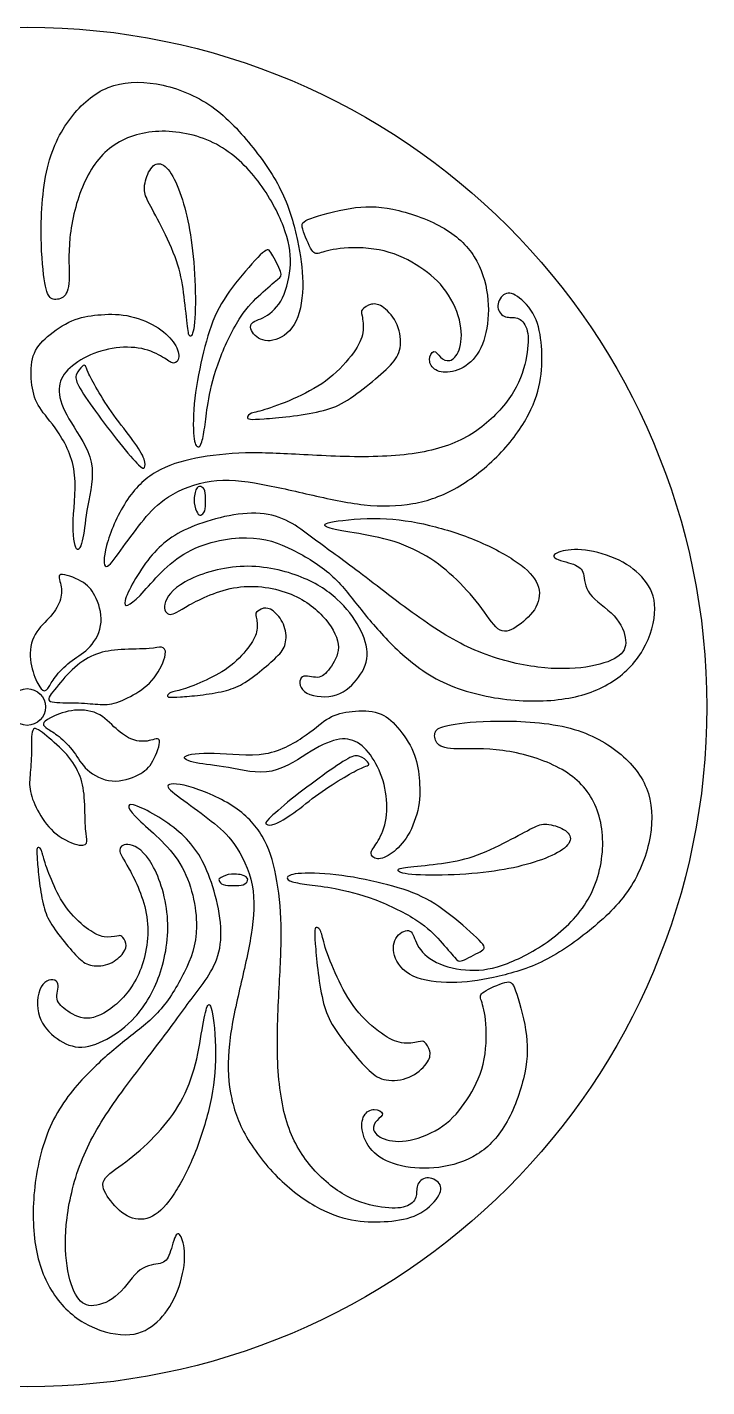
# Model space of a CAD drawing. Header units: millimetres. Extents: x -200 to 199, y -205 to 195.
# Drawn here: x -0.5 to 199.4, y -204.7 to 195.1 of the extents above; entities that cross this region are included whole.
import ezdxf

# ---------------------------------------------------------------- set-up
doc = ezdxf.new("R2010")
doc.units = ezdxf.units.MM

msp = doc.modelspace()

# ---------------------------------------------------------------- linework, layer by layer
at = {"color": 1, "linetype": 'Continuous'}
msp.add_circle((-0.48, -4.84), 199.9, dxfattribs=at)
at = {"color": 7, "linetype": 'Continuous'}
msp.add_circle((-0.48, -4.84), 5.4, dxfattribs=at)
for points, knots in [([(6.84, 115.22), (7.74, 114.84), (9.08, 114.96), (10.07, 115.7), (11.06, 116.44), (11.7, 117.79), (11.83, 120.68), (11.96, 123.57), (11.58, 127.98), (12.09, 133.12), (12.61, 138.25), (14.02, 144.11), (16.18, 148.99), (18.34, 153.88), (21.23, 157.78), (25.13, 160.41), (29.02, 163.04), (33.92, 164.4), (44.54, 164.49), (50.27, 163.21), (55.17, 160.62), (60.06, 158.04), (64.12, 154.13), (67.43, 149.76), (70.75, 145.39), (73.32, 140.55), (74.9, 136.43), (76.48, 132.31), (77.06, 128.92), (76.93, 125.39), (76.8, 121.87), (75.96, 118.22), (74.61, 115.5), (73.26, 112.79), (71.39, 111), (69.56, 109.98), (67.72, 108.97), (65.92, 108.71), (65.4, 107.73), (64.89, 106.76), (65.66, 105.06), (67.04, 104), (68.43, 102.94), (70.43, 102.51), (74.8, 103.87), (77.19, 105.65), (80.08, 111.68), (80.6, 115.93), (80.57, 120), (80.53, 124.08), (79.95, 127.98), (79.02, 132.35), (78.09, 136.73), (76.8, 141.57), (74.51, 146.36), (72.23, 151.16), (68.94, 155.91), (65.31, 160.41), (61.67, 164.91), (57.68, 169.16), (52.94, 172.3), (48.21, 175.44), (42.74, 177.48), (37.59, 178.37), (32.44, 179.26), (27.61, 179), (23.36, 177.31), (19.11, 175.61), (15.44, 172.47), (12.32, 168.35), (9.19, 164.23), (6.62, 159.14), (5.2, 152.47), (3.78, 145.81), (3.53, 137.58), (3.69, 131.46), (3.85, 125.35), (4.43, 121.36), (4.95, 118.92), (5.47, 116.49), (5.94, 115.61), (6.84, 115.22)], [0, 0, 0, 0, 0.034483, 0.034483, 0.034483, 0.068966, 0.068966, 0.068966, 0.103448, 0.103448, 0.103448, 0.137931, 0.137931, 0.137931, 0.172414, 0.172414, 0.172414, 0.206897, 0.206897, 0.241379, 0.241379, 0.241379, 0.275862, 0.275862, 0.275862, 0.310345, 0.310345, 0.310345, 0.344828, 0.344828, 0.344828, 0.37931, 0.37931, 0.37931, 0.413793, 0.413793, 0.413793, 0.448276, 0.448276, 0.448276, 0.482759, 0.482759, 0.482759, 0.517241, 0.517241, 0.551724, 0.551724, 0.586207, 0.586207, 0.586207, 0.62069, 0.62069, 0.62069, 0.655172, 0.655172, 0.655172, 0.689655, 0.689655, 0.689655, 0.724138, 0.724138, 0.724138, 0.758621, 0.758621, 0.758621, 0.793103, 0.793103, 0.793103, 0.827586, 0.827586, 0.827586, 0.862069, 0.862069, 0.862069, 0.896552, 0.896552, 0.896552, 0.931034, 0.931034, 0.931034, 1, 1, 1, 1]), ([(47.36, 104.24), (47.73, 103.99), (48.31, 104.66), (48.65, 107.24), (48.98, 109.82), (49.08, 114.31), (48.92, 118.95), (48.76, 123.59), (48.34, 128.39), (47.76, 132.48), (47.18, 136.58), (46.44, 139.97), (45.53, 143.1), (44.61, 146.22), (43.52, 149.08), (42.34, 151.17), (41.17, 153.26), (39.91, 154.6), (38.72, 154.87), (37.53, 155.14), (36.41, 154.35), (35.55, 152.96), (34.7, 151.56), (34.12, 149.56), (33.9, 146.53), (34.25, 145.5), (35.14, 143.74), (36.02, 141.98), (37.44, 139.49), (40.59, 133.3), (42.33, 129.6), (43.45, 126.32), (44.58, 123.05), (45.09, 120.19), (45.53, 117.01), (45.96, 113.82), (46.31, 110.3), (46.57, 107.97), (46.83, 105.63), (46.99, 104.48), (47.36, 104.24)], [0, 0, 0, 0, 0.066667, 0.066667, 0.066667, 0.133333, 0.133333, 0.133333, 0.2, 0.2, 0.2, 0.266667, 0.266667, 0.266667, 0.333333, 0.333333, 0.333333, 0.4, 0.4, 0.4, 0.466667, 0.466667, 0.466667, 0.533333, 0.533333, 0.6, 0.6, 0.6, 0.666667, 0.666667, 0.733333, 0.733333, 0.733333, 0.8, 0.8, 0.8, 0.866667, 0.866667, 0.866667, 1, 1, 1, 1]), ([(80.57, 135.63), (81.05, 133.89), (82.34, 130.93), (83.24, 129.54), (84.14, 128.16), (84.65, 128.35), (85.97, 128.77), (87.29, 129.19), (89.42, 129.83), (92.74, 130.09), (96.05, 130.35), (105.07, 130.09), (115.5, 124.68), (120.65, 120.3), (122.71, 117.41), (124.77, 114.51), (126.31, 110.9), (126.92, 107.78), (127.54, 104.66), (127.21, 102.02), (126.54, 100.18), (125.86, 98.35), (124.83, 97.32), (123.83, 97.06), (122.84, 96.8), (121.87, 97.32), (121.1, 98.06), (120.33, 98.8), (119.75, 99.76), (119.13, 99.67), (118.52, 99.57), (117.88, 98.41), (117.88, 97.25), (117.88, 96.09), (118.52, 94.94), (119.71, 94.26), (120.9, 93.58), (122.64, 93.39), (124.64, 93.84), (126.63, 94.29), (128.89, 95.39), (130.66, 97.32), (132.43, 99.25), (133.72, 102.02), (134.46, 105.3), (135.2, 108.59), (135.39, 112.38), (134.89, 116.26), (134.39, 120.14), (133.2, 124.1), (131.04, 127.54), (128.87, 130.98), (125.73, 133.9), (121.44, 136.3), (117.14, 138.7), (111.68, 140.58), (107.09, 141.52), (102.49, 142.45), (98.76, 142.45), (94.51, 141.78), (90.26, 141.1), (85.49, 139.75), (82.95, 138.82), (80.41, 137.88), (80.08, 137.37), (80.57, 135.63)], [0, 0, 0, 0, 0.041667, 0.041667, 0.041667, 0.083333, 0.083333, 0.083333, 0.125, 0.125, 0.125, 0.166667, 0.208333, 0.25, 0.25, 0.25, 0.291667, 0.291667, 0.291667, 0.333333, 0.333333, 0.333333, 0.375, 0.375, 0.375, 0.416667, 0.416667, 0.416667, 0.458333, 0.458333, 0.458333, 0.5, 0.5, 0.5, 0.541667, 0.541667, 0.541667, 0.583333, 0.583333, 0.583333, 0.625, 0.625, 0.625, 0.666667, 0.666667, 0.666667, 0.708333, 0.708333, 0.708333, 0.75, 0.75, 0.75, 0.791667, 0.791667, 0.791667, 0.833333, 0.833333, 0.833333, 0.875, 0.875, 0.875, 0.916667, 0.916667, 0.916667, 1, 1, 1, 1]), ([(48.86, 85.98), (49.37, 90.48), (50.34, 95.27), (51.4, 99.6), (52.46, 103.93), (53.62, 107.79), (55.31, 111.26), (57, 114.74), (59.21, 117.82), (61.76, 120.96), (64.3, 124.1), (67.16, 127.28), (68.75, 128.7), (70.35, 130.11), (70.67, 129.76), (71.47, 128.36), (72.28, 126.96), (73.56, 124.52), (74.05, 123.21), (74.53, 121.91), (74.21, 121.75), (72.02, 119.95), (70.15, 118.31), (68.25, 116.59), (66.36, 114.86), (64.43, 113.06), (62.29, 109.8), (60.15, 106.53), (57.8, 101.8), (56.14, 97.41), (54.49, 93.02), (53.52, 88.97), (52.93, 85.78), (52.33, 82.6), (52.11, 80.28), (51.83, 78.21), (51.56, 76.13), (51.24, 74.3), (50.9, 73.16), (50.56, 72.01), (50.21, 71.56), (49.31, 71.76), (48.76, 72.4), (48.52, 74.83), (48.28, 77.26), (48.34, 81.47), (48.86, 85.98)], [0, 0, 0, 0, 0.058824, 0.058824, 0.058824, 0.117647, 0.117647, 0.117647, 0.176471, 0.176471, 0.176471, 0.235294, 0.235294, 0.235294, 0.294118, 0.294118, 0.294118, 0.352941, 0.352941, 0.352941, 0.411765, 0.411765, 0.470588, 0.470588, 0.470588, 0.529412, 0.529412, 0.529412, 0.588235, 0.588235, 0.588235, 0.647059, 0.647059, 0.647059, 0.705882, 0.705882, 0.705882, 0.764706, 0.764706, 0.764706, 0.823529, 0.823529, 0.882353, 0.882353, 0.882353, 1, 1, 1, 1]), ([(33.06, 49.29), (31.07, 46.75), (28.88, 43.82), (27.02, 41.25), (25.15, 38.67), (23.61, 36.45), (22.78, 36.52), (21.96, 36.58), (21.87, 38.93), (22.88, 42.66), (23.89, 46.39), (26.02, 51.51), (28.58, 55.48), (31.13, 59.46), (34.12, 62.29), (37.51, 64.28), (40.91, 66.28), (44.69, 67.44), (49.09, 68.3), (53.49, 69.16), (58.5, 69.71), (63.69, 69.85), (68.87, 69.98), (74.23, 69.69), (87.53, 69), (95.48, 68.59), (102.65, 68.82), (109.83, 69.04), (116.23, 69.89), (121.53, 71.53), (126.83, 73.18), (131.03, 75.61), (134.67, 78.7), (138.31, 81.79), (141.39, 85.54), (143.36, 89.2), (145.32, 92.87), (146.17, 96.46), (146.59, 99.42), (147, 102.37), (146.98, 104.69), (146.44, 106.37), (145.9, 108.06), (144.83, 109.11), (143.7, 109.48), (142.56, 109.86), (141.35, 109.56), (139.13, 110.3), (138.13, 111.35), (138, 112.68), (137.87, 114), (138.63, 115.59), (139.66, 116.35), (140.7, 117.1), (142.03, 117.01), (143.72, 115.89), (145.42, 114.76), (147.49, 112.6), (148.77, 110), (150.05, 107.4), (150.53, 104.37), (150.78, 101.3), (151.02, 98.24), (151.03, 95.15), (150.52, 91.84), (150, 88.53), (148.98, 85.01), (146.98, 81.18), (144.98, 77.36), (142.01, 73.22), (138.33, 69.43), (134.65, 65.63), (130.25, 62.17), (125.95, 59.7), (121.66, 57.24), (117.48, 55.77), (113, 54.98), (108.53, 54.19), (103.77, 54.08), (98.64, 54.63), (93.52, 55.18), (88.03, 56.38), (82.54, 57.64), (77.05, 58.9), (71.56, 60.21), (66.41, 61.04), (61.25, 61.87), (56.44, 62.22), (51.87, 61.32), (47.3, 60.42), (42.98, 58.28), (39.92, 56.13), (36.86, 53.99), (35.06, 51.83), (33.06, 49.29)], [0, 0, 0, 0, 0.030303, 0.030303, 0.030303, 0.060606, 0.060606, 0.060606, 0.090909, 0.090909, 0.090909, 0.121212, 0.121212, 0.121212, 0.151515, 0.151515, 0.151515, 0.181818, 0.181818, 0.181818, 0.212121, 0.212121, 0.212121, 0.242424, 0.242424, 0.272727, 0.272727, 0.272727, 0.30303, 0.30303, 0.30303, 0.333333, 0.333333, 0.333333, 0.363636, 0.363636, 0.363636, 0.393939, 0.393939, 0.393939, 0.424242, 0.424242, 0.424242, 0.454545, 0.454545, 0.454545, 0.484848, 0.484848, 0.515152, 0.515152, 0.515152, 0.545455, 0.545455, 0.545455, 0.575758, 0.575758, 0.575758, 0.606061, 0.606061, 0.606061, 0.636364, 0.636364, 0.636364, 0.666667, 0.666667, 0.666667, 0.69697, 0.69697, 0.69697, 0.727273, 0.727273, 0.727273, 0.757576, 0.757576, 0.757576, 0.787879, 0.787879, 0.787879, 0.818182, 0.818182, 0.818182, 0.848485, 0.848485, 0.848485, 0.878788, 0.878788, 0.878788, 0.909091, 0.909091, 0.909091, 0.939394, 0.939394, 0.939394, 1, 1, 1, 1]), ([(69.18, 79.91), (67.21, 79.77), (65.9, 79.69), (64.43, 79.85), (64.27, 80.08), (64.33, 80.42), (64.39, 80.76), (64.67, 81.2), (65.54, 81.54), (66.41, 81.87), (67.88, 82.11), (70.21, 82.85), (72.54, 83.58), (75.72, 84.81), (82.19, 87.8), (85.49, 89.54), (88.39, 91.85), (91.3, 94.16), (93.8, 97.02), (95.47, 99.34), (97.14, 101.67), (97.97, 103.46), (98.25, 105.3), (98.53, 107.15), (98.25, 109.06), (98.03, 110.15), (97.81, 111.25), (97.66, 111.52), (98.11, 112.04), (98.57, 112.56), (99.64, 113.31), (100.76, 113.57), (101.87, 113.83), (103.02, 113.59), (104.41, 112.56), (105.8, 111.52), (107.43, 109.7), (108.37, 107.51), (109.3, 105.32), (109.54, 102.78), (109.2, 100.79), (108.86, 98.81), (107.95, 97.37), (106.38, 95.71), (104.81, 94.04), (102.58, 92.13), (100.18, 90.18), (97.77, 88.23), (95.19, 86.25), (92.85, 84.87), (90.5, 83.5), (88.39, 82.75), (85.69, 82.11), (82.99, 81.48), (79.69, 80.96), (76.73, 80.6), (73.77, 80.24), (71.14, 80.04), (69.18, 79.91)], [0, 0, 0, 0, 0.047619, 0.047619, 0.095238, 0.095238, 0.095238, 0.142857, 0.142857, 0.142857, 0.190476, 0.190476, 0.190476, 0.238095, 0.238095, 0.285714, 0.285714, 0.285714, 0.333333, 0.333333, 0.333333, 0.380952, 0.380952, 0.380952, 0.428571, 0.428571, 0.428571, 0.47619, 0.47619, 0.47619, 0.52381, 0.52381, 0.52381, 0.571429, 0.571429, 0.571429, 0.619048, 0.619048, 0.619048, 0.666667, 0.666667, 0.666667, 0.714286, 0.714286, 0.714286, 0.761905, 0.761905, 0.761905, 0.809524, 0.809524, 0.809524, 0.857143, 0.857143, 0.857143, 0.904762, 0.904762, 0.904762, 1, 1, 1, 1]), ([(15.92, 44.86), (16.41, 47.28), (16.64, 50.48), (17.35, 54.38), (18.05, 58.27), (19.24, 62.85), (17.48, 71.39), (14.54, 75.36), (12.51, 78.69), (10.47, 82.02), (9.34, 84.72), (9.01, 87.02), (8.69, 89.32), (9.17, 91.22), (10.43, 92.99), (11.69, 94.76), (13.74, 96.4), (16.2, 97.73), (18.67, 99.07), (21.54, 100.1), (24.53, 100.6), (27.51, 101.1), (30.61, 101.06), (33.2, 100.53), (35.79, 100), (37.88, 98.97), (39.37, 98.06), (40.85, 97.14), (41.72, 96.33), (42.53, 96.3), (43.33, 96.27), (44.07, 97.01), (44.14, 98.17), (44.2, 99.33), (43.59, 100.9), (42.44, 102.51), (41.28, 104.12), (39.58, 105.76), (37.21, 107.16), (34.83, 108.56), (31.78, 109.72), (28.82, 110.25), (25.86, 110.78), (22.98, 110.68), (20.32, 110.44), (17.66, 110.2), (12.78, 109.43), (7.55, 105.82), (5.53, 104.09), (3.5, 102.35), (2.06, 100.68), (1.32, 98.42), (0.58, 96.17), (0.54, 93.34), (0.8, 90.78), (1.06, 88.23), (1.63, 85.94), (2.76, 83.93), (3.89, 81.92), (5.59, 80.18), (7.71, 77.24), (9.83, 74.29), (12.38, 70.14), (13.23, 65.23), (14.08, 60.32), (13.25, 54.66), (13.09, 50.19), (12.92, 45.72), (13.44, 42.44), (14.07, 41.62), (14.69, 40.8), (15.43, 42.44), (15.92, 44.86)], [0, 0, 0, 0, 0.038462, 0.038462, 0.038462, 0.076923, 0.076923, 0.115385, 0.115385, 0.115385, 0.153846, 0.153846, 0.153846, 0.192308, 0.192308, 0.192308, 0.230769, 0.230769, 0.230769, 0.269231, 0.269231, 0.269231, 0.307692, 0.307692, 0.307692, 0.346154, 0.346154, 0.346154, 0.384615, 0.384615, 0.384615, 0.423077, 0.423077, 0.423077, 0.461538, 0.461538, 0.461538, 0.5, 0.5, 0.5, 0.538462, 0.538462, 0.538462, 0.576923, 0.576923, 0.576923, 0.615385, 0.653846, 0.653846, 0.653846, 0.692308, 0.692308, 0.692308, 0.730769, 0.730769, 0.730769, 0.769231, 0.769231, 0.769231, 0.807692, 0.807692, 0.807692, 0.846154, 0.846154, 0.846154, 0.884615, 0.884615, 0.884615, 0.923077, 0.923077, 0.923077, 1, 1, 1, 1]), ([(32.31, 66.35), (31.11, 67.54), (28.99, 69.94), (26.66, 72.84), (24.33, 75.74), (21.79, 79.13), (17.45, 85.13), (15.66, 87.72), (14.72, 89.47), (13.78, 91.22), (13.7, 92.13), (14.05, 93.03), (14.39, 93.94), (15.16, 94.84), (15.68, 95.29), (16.2, 95.74), (16.46, 95.72), (16.65, 95.45), (16.84, 95.17), (16.94, 94.64), (17.46, 93.49), (17.99, 92.35), (18.92, 90.6), (20.21, 88.4), (21.5, 86.19), (23.15, 83.54), (25.02, 80.94), (26.9, 78.34), (29.01, 75.81), (30.63, 73.57), (32.26, 71.34), (33.39, 69.4), (33.89, 68.06), (34.39, 66.71), (34.24, 65.96), (34.02, 65.57), (33.8, 65.18), (33.51, 65.16), (32.31, 66.35)], [0, 0, 0, 0, 0.071429, 0.071429, 0.071429, 0.142857, 0.142857, 0.214286, 0.214286, 0.214286, 0.285714, 0.285714, 0.285714, 0.357143, 0.357143, 0.357143, 0.428571, 0.428571, 0.428571, 0.5, 0.5, 0.5, 0.571429, 0.571429, 0.571429, 0.642857, 0.642857, 0.642857, 0.714286, 0.714286, 0.714286, 0.785714, 0.785714, 0.785714, 0.857143, 0.857143, 0.857143, 1, 1, 1, 1]), ([(49.62, 52.25), (49.27, 52.86), (48.79, 53.9), (48.67, 55.22), (48.55, 56.54), (48.79, 58.13), (49.17, 59.02), (49.55, 59.92), (50.06, 60.11), (50.56, 59.99), (51.06, 59.87), (51.54, 59.43), (52.01, 57.94), (51.99, 56.88), (51.99, 54.71), (52.01, 53.6), (51.74, 52.85), (51.48, 52.1), (50.93, 51.71), (50.55, 51.6), (50.18, 51.49), (49.97, 51.65), (49.62, 52.25)], [0, 0, 0, 0, 0.111111, 0.111111, 0.111111, 0.222222, 0.222222, 0.222222, 0.333333, 0.333333, 0.333333, 0.444444, 0.444444, 0.555556, 0.555556, 0.666667, 0.666667, 0.666667, 0.777778, 0.777778, 0.777778, 1, 1, 1, 1]), ([(45.6, 40.11), (39.92, 36.65), (35.77, 31.15), (32.71, 27.98), (29.65, 24.81), (27.69, 23.97), (28.32, 26.47), (28.95, 28.96), (32.16, 34.78), (35.64, 39.08), (39.11, 43.37), (42.84, 46.14), (48.81, 48.49), (54.78, 50.83), (62.98, 52.76), (69.25, 51.97), (75.52, 51.17), (79.86, 47.65), (83.96, 44.54), (88.07, 41.43), (91.95, 38.73), (97.18, 34.77), (102.42, 30.81), (109.01, 25.59), (115.03, 21.34), (121.05, 17.09), (126.49, 13.81), (132.31, 11.43), (138.12, 9.04), (144.3, 7.56), (149.74, 6.89), (155.19, 6.21), (159.89, 6.34), (163.84, 6.92), (167.8, 7.5), (171.02, 8.53), (172.99, 9.82), (174.97, 11.1), (175.72, 12.65), (175.55, 14.77), (175.39, 16.9), (174.31, 19.6), (172.13, 21.95), (169.94, 24.3), (166.65, 26.3), (165.04, 28.42), (163.43, 30.55), (163.51, 32.8), (163.14, 34.28), (162.77, 35.76), (161.95, 36.47), (160.17, 37.12), (158.4, 37.76), (155.68, 38.34), (154.77, 38.98), (153.87, 39.63), (154.77, 40.34), (156.46, 40.85), (158.15, 41.37), (160.63, 41.69), (163.72, 41.3), (166.81, 40.91), (170.52, 39.82), (173.61, 38.31), (176.71, 36.79), (179.18, 34.86), (181.03, 32.58), (182.89, 30.29), (184.13, 27.65), (184.13, 24.05), (184.13, 20.44), (182.89, 15.87), (180.62, 11.94), (178.35, 8.01), (175.06, 4.73), (171.06, 2.28), (167.06, -0.16), (162.36, -1.77), (151.15, -3.32), (144.63, -3.25), (138.16, -2.29), (131.69, -1.32), (125.26, 0.54), (119.81, 3.47), (114.37, 6.4), (109.92, 10.4), (106.29, 14.07), (102.66, 17.74), (99.86, 21.08), (97.22, 24.43), (94.58, 27.78), (92.11, 31.13), (88.85, 34.03), (85.6, 36.92), (81.56, 39.37), (77.57, 41.36), (73.58, 43.35), (69.63, 44.89), (64.06, 44.94), (58.48, 45), (51.27, 43.57), (45.6, 40.11)], [0, 0, 0, 0, 0.028571, 0.028571, 0.028571, 0.057143, 0.057143, 0.057143, 0.085714, 0.085714, 0.085714, 0.114286, 0.114286, 0.114286, 0.142857, 0.142857, 0.142857, 0.171429, 0.171429, 0.171429, 0.2, 0.2, 0.2, 0.228571, 0.228571, 0.228571, 0.257143, 0.257143, 0.257143, 0.285714, 0.285714, 0.285714, 0.314286, 0.314286, 0.314286, 0.342857, 0.342857, 0.342857, 0.371429, 0.371429, 0.371429, 0.4, 0.4, 0.4, 0.428571, 0.428571, 0.428571, 0.457143, 0.457143, 0.457143, 0.485714, 0.485714, 0.485714, 0.514286, 0.514286, 0.514286, 0.542857, 0.542857, 0.542857, 0.571429, 0.571429, 0.571429, 0.6, 0.6, 0.6, 0.628571, 0.628571, 0.628571, 0.657143, 0.657143, 0.657143, 0.685714, 0.685714, 0.685714, 0.714286, 0.714286, 0.714286, 0.742857, 0.742857, 0.771429, 0.771429, 0.771429, 0.8, 0.8, 0.8, 0.828571, 0.828571, 0.828571, 0.857143, 0.857143, 0.857143, 0.885714, 0.885714, 0.885714, 0.914286, 0.914286, 0.914286, 0.942857, 0.942857, 0.942857, 1, 1, 1, 1]), ([(87.59, 48.14), (88.65, 47.64), (91.08, 47.15), (97.74, 46.02), (101.96, 45.38), (105.95, 44.25), (109.93, 43.11), (113.69, 41.49), (116.99, 39.5), (120.28, 37.52), (123.12, 35.18), (125.85, 32.54), (128.58, 29.9), (131.19, 26.95), (135.38, 21.32), (136.95, 18.64), (138.63, 17.77), (140.32, 16.89), (142.12, 17.82), (145.98, 20.61), (148.03, 22.46), (149.16, 24.55), (150.29, 26.65), (150.51, 29), (149.63, 31.21), (148.75, 33.42), (146.77, 35.49), (143.69, 37.66), (140.6, 39.83), (136.4, 42.09), (131.9, 43.99), (127.4, 45.9), (122.6, 47.43), (117.86, 48.57), (113.12, 49.7), (108.45, 50.44), (103.35, 50.56), (98.24, 50.68), (92.7, 50.18), (89.78, 49.67), (86.85, 49.16), (86.53, 48.64), (87.59, 48.14)], [0, 0, 0, 0, 0.0625, 0.0625, 0.125, 0.125, 0.125, 0.1875, 0.1875, 0.1875, 0.25, 0.25, 0.25, 0.3125, 0.3125, 0.375, 0.375, 0.375, 0.4375, 0.4375, 0.5, 0.5, 0.5, 0.5625, 0.5625, 0.5625, 0.625, 0.625, 0.625, 0.6875, 0.6875, 0.6875, 0.75, 0.75, 0.75, 0.8125, 0.8125, 0.8125, 0.875, 0.875, 0.875, 1, 1, 1, 1]), ([(41.56, 22.39), (40.48, 22.45), (39.62, 23.61), (40.01, 25.43), (40.4, 27.25), (42.04, 29.73), (45.95, 31.95), (49.86, 34.17), (56.03, 36.13), (62.17, 36.47), (68.3, 36.81), (74.4, 35.52), (79.26, 33.7), (84.13, 31.87), (87.76, 29.51), (90.64, 26.89), (93.52, 24.27), (95.64, 21.39), (97.17, 18.54), (98.71, 15.7), (100.61, 10.09), (98.13, 5.26), (94.63, 0.97), (92.37, -0.9), (89.42, -1.56), (86.47, -2.21), (82.83, -1.65), (81.08, -0.26), (79.32, 1.13), (79.45, 3.35), (80.48, 4.02), (81.5, 4.69), (83.42, 3.81), (84.88, 3.87), (86.35, 3.94), (87.37, 4.97), (88.55, 6.54), (89.73, 8.12), (91.07, 10.25), (91.03, 15.22), (89.66, 18.06), (87.33, 20.86), (85, 23.67), (81.71, 26.44), (77.16, 28.31), (72.6, 30.18), (66.78, 31.15), (61.24, 30.34), (55.71, 29.54), (50.47, 26.96), (47.2, 25.16), (43.93, 23.36), (42.64, 22.32), (41.56, 22.39)], [0, 0, 0, 0, 0.05, 0.05, 0.05, 0.1, 0.1, 0.1, 0.15, 0.15, 0.15, 0.2, 0.2, 0.2, 0.25, 0.25, 0.25, 0.3, 0.3, 0.3, 0.35, 0.4, 0.4, 0.45, 0.45, 0.45, 0.5, 0.5, 0.5, 0.55, 0.55, 0.55, 0.6, 0.6, 0.6, 0.65, 0.65, 0.65, 0.7, 0.7, 0.75, 0.75, 0.75, 0.8, 0.8, 0.8, 0.85, 0.85, 0.85, 0.9, 0.9, 0.9, 1, 1, 1, 1]), ([(2.69, 2.03), (1.95, 3.45), (1.01, 5.65), (0.62, 8.15), (0.23, 10.64), (0.39, 13.43), (1.43, 15.68), (2.47, 17.92), (4.38, 19.62), (5.89, 21.29), (7.4, 22.95), (8.51, 24.59), (9.09, 26.23), (9.68, 27.86), (9.74, 29.51), (9.42, 31.02), (9.1, 32.53), (8.39, 33.91), (9.46, 34.09), (10.53, 34.27), (13.38, 33.25), (15.35, 32.14), (17.32, 31.04), (18.42, 29.87), (19.46, 27.83), (20.51, 25.79), (21.49, 22.88), (21.27, 20.11), (21.05, 17.33), (19.63, 14.69), (18, 12.9), (16.36, 11.1), (14.51, 10.15), (12.76, 8.85), (11.01, 7.56), (9.37, 5.92), (7.09, 3.14), (6.47, 2), (5.94, 1.18), (5.41, 0.36), (4.97, -0.14), (4.48, -0.08), (3.99, -0.01), (3.43, 0.61), (2.69, 2.03)], [0, 0, 0, 0, 0.0625, 0.0625, 0.0625, 0.125, 0.125, 0.125, 0.1875, 0.1875, 0.1875, 0.25, 0.25, 0.25, 0.3125, 0.3125, 0.3125, 0.375, 0.375, 0.375, 0.4375, 0.4375, 0.4375, 0.5, 0.5, 0.5, 0.5625, 0.5625, 0.5625, 0.625, 0.625, 0.625, 0.6875, 0.6875, 0.6875, 0.75, 0.75, 0.8125, 0.8125, 0.8125, 0.875, 0.875, 0.875, 1, 1, 1, 1]), ([(44.58, -1.86), (43.06, -1.97), (42.05, -2.03), (41.48, -1.97), (40.91, -1.91), (40.78, -1.73), (40.88, -1.2), (41.09, -0.87), (41.77, -0.6), (42.45, -0.34), (43.58, -0.16), (45.38, 0.41), (47.18, 0.98), (49.64, 1.93), (54.65, 4.24), (59.76, 6.95), (63.64, 11.38), (64.93, 13.17), (66.22, 14.97), (66.86, 16.36), (67.08, 17.79), (67.3, 19.22), (67.08, 20.69), (66.91, 21.54), (66.74, 22.39), (66.62, 22.6), (66.97, 23), (67.33, 23.4), (68.16, 23.99), (69.02, 24.18), (69.88, 24.38), (70.77, 24.2), (71.85, 23.4), (72.92, 22.6), (74.18, 21.19), (74.91, 19.49), (75.63, 17.8), (75.81, 15.83), (75.29, 12.76), (74.58, 11.65), (73.37, 10.36), (72.15, 9.07), (70.43, 7.59), (68.57, 6.09), (66.71, 4.58), (64.71, 3.04), (62.9, 1.98), (61.08, 0.92), (59.45, 0.33), (57.36, -0.16), (55.27, -0.65), (52.72, -1.05), (50.43, -1.33), (48.13, -1.6), (46.11, -1.76), (44.58, -1.86)], [0, 0, 0, 0, 0.047619, 0.047619, 0.047619, 0.095238, 0.095238, 0.142857, 0.142857, 0.142857, 0.190476, 0.190476, 0.190476, 0.238095, 0.238095, 0.285714, 0.333333, 0.333333, 0.333333, 0.380952, 0.380952, 0.380952, 0.428571, 0.428571, 0.428571, 0.47619, 0.47619, 0.47619, 0.52381, 0.52381, 0.52381, 0.571429, 0.571429, 0.571429, 0.619048, 0.619048, 0.619048, 0.666667, 0.666667, 0.714286, 0.714286, 0.714286, 0.761905, 0.761905, 0.761905, 0.809524, 0.809524, 0.809524, 0.857143, 0.857143, 0.857143, 0.904762, 0.904762, 0.904762, 1, 1, 1, 1]), ([(8.11, 0.92), (9.65, 2.76), (11.5, 5.02), (13.52, 6.8), (15.53, 8.58), (17.71, 9.88), (19.92, 10.71), (22.14, 11.53), (24.39, 11.87), (27.18, 12.03), (29.98, 12.2), (33.3, 12.18), (35.37, 12.33), (37.43, 12.49), (38.25, 12.82), (38.99, 12.74), (39.73, 12.66), (40.41, 12.16), (40.13, 10.48), (39.84, 8.8), (38.6, 5.94), (36.86, 3.72), (35.12, 1.51), (32.89, -0.06), (30.69, -1.31), (28.49, -2.56), (26.31, -3.5), (22.49, -4.27), (20.84, -4.1), (18.81, -3.94), (16.78, -3.77), (14.36, -3.6), (11.85, -3.58), (9.34, -3.55), (6.75, -3.66), (6.06, -3.01), (5.37, -2.35), (6.58, -0.92), (8.11, 0.92)], [0, 0, 0, 0, 0.071429, 0.071429, 0.071429, 0.142857, 0.142857, 0.142857, 0.214286, 0.214286, 0.214286, 0.285714, 0.285714, 0.285714, 0.357143, 0.357143, 0.357143, 0.428571, 0.428571, 0.428571, 0.5, 0.5, 0.5, 0.571429, 0.571429, 0.571429, 0.642857, 0.642857, 0.714286, 0.714286, 0.714286, 0.785714, 0.785714, 0.785714, 0.857143, 0.857143, 0.857143, 1, 1, 1, 1]), ([(6.39, -8.01), (7.81, -7.27), (10.01, -6.33), (12.51, -5.94), (15.01, -5.55), (17.8, -5.71), (20.04, -6.75), (22.28, -7.79), (23.98, -9.7), (25.65, -11.21), (27.32, -12.72), (28.95, -13.83), (30.59, -14.41), (32.23, -14.99), (33.87, -15.06), (35.38, -14.74), (36.89, -14.42), (38.28, -13.71), (38.46, -14.78), (38.64, -15.85), (37.61, -18.7), (35.41, -22.64), (34.23, -23.74), (32.19, -24.78), (30.15, -25.83), (27.25, -26.81), (24.47, -26.59), (21.7, -26.37), (19.06, -24.95), (17.26, -23.32), (15.46, -21.68), (14.51, -19.83), (13.22, -18.08), (11.92, -16.33), (8.64, -13.04), (6.36, -11.79), (5.54, -11.26), (4.72, -10.73), (4.22, -10.29), (4.29, -9.8), (4.35, -9.31), (4.98, -8.75), (6.39, -8.01)], [0, 0, 0, 0, 0.0625, 0.0625, 0.0625, 0.125, 0.125, 0.125, 0.1875, 0.1875, 0.1875, 0.25, 0.25, 0.25, 0.3125, 0.3125, 0.3125, 0.375, 0.375, 0.375, 0.4375, 0.4375, 0.5, 0.5, 0.5, 0.5625, 0.5625, 0.5625, 0.625, 0.625, 0.625, 0.6875, 0.6875, 0.6875, 0.75, 0.8125, 0.8125, 0.8125, 0.875, 0.875, 0.875, 1, 1, 1, 1]), ([(49.22, -21.24), (51.65, -21.72), (54.85, -21.96), (58.74, -22.66), (62.63, -23.37), (67.22, -24.56), (75.76, -22.8), (79.72, -19.86), (83.05, -17.83), (86.38, -15.79), (89.08, -14.66), (91.38, -14.33), (93.69, -14.01), (95.58, -14.49), (97.35, -15.75), (99.12, -17.01), (100.76, -19.06), (102.1, -21.52), (103.43, -23.99), (104.46, -26.86), (104.96, -29.85), (105.46, -32.83), (105.43, -35.93), (104.9, -38.52), (104.37, -41.11), (103.34, -43.2), (102.42, -44.69), (101.5, -46.17), (100.7, -47.04), (100.67, -47.84), (100.63, -48.65), (101.37, -49.39), (103.69, -49.52), (105.27, -48.91), (106.88, -47.76), (108.48, -46.6), (110.12, -44.9), (111.52, -42.53), (112.92, -40.15), (114.08, -37.1), (114.61, -34.14), (115.14, -31.18), (115.05, -28.3), (114.8, -25.64), (114.56, -22.98), (113.79, -18.1), (110.19, -12.87), (108.45, -10.85), (106.71, -8.82), (105.04, -7.38), (102.79, -6.64), (100.54, -5.9), (97.71, -5.86), (95.15, -6.12), (92.59, -6.38), (90.31, -6.95), (86.29, -9.21), (84.55, -10.91), (81.6, -13.03), (78.66, -15.15), (74.5, -17.7), (69.6, -18.55), (64.69, -19.4), (59.03, -18.57), (54.56, -18.4), (50.08, -18.24), (46.8, -18.76), (45.98, -19.39), (45.16, -20.01), (46.8, -20.75), (49.22, -21.24)], [0, 0, 0, 0, 0.038462, 0.038462, 0.038462, 0.076923, 0.076923, 0.115385, 0.115385, 0.115385, 0.153846, 0.153846, 0.153846, 0.192308, 0.192308, 0.192308, 0.230769, 0.230769, 0.230769, 0.269231, 0.269231, 0.269231, 0.307692, 0.307692, 0.307692, 0.346154, 0.346154, 0.346154, 0.384615, 0.384615, 0.384615, 0.423077, 0.423077, 0.461538, 0.461538, 0.461538, 0.5, 0.5, 0.5, 0.538462, 0.538462, 0.538462, 0.576923, 0.576923, 0.576923, 0.615385, 0.653846, 0.653846, 0.653846, 0.692308, 0.692308, 0.692308, 0.730769, 0.730769, 0.730769, 0.769231, 0.769231, 0.807692, 0.807692, 0.807692, 0.846154, 0.846154, 0.846154, 0.884615, 0.884615, 0.884615, 0.923077, 0.923077, 0.923077, 1, 1, 1, 1]), ([(5.28, -13.43), (7.13, -14.97), (9.38, -16.82), (11.16, -18.84), (12.94, -20.85), (14.25, -23.02), (15.07, -25.24), (15.89, -27.45), (16.24, -29.71), (16.4, -32.5), (16.56, -35.29), (16.54, -38.62), (16.7, -40.69), (16.86, -42.75), (17.19, -43.56), (17.1, -44.31), (17.02, -45.05), (16.52, -45.73), (14.84, -45.45), (13.16, -45.16), (10.3, -43.91), (8.09, -42.18), (5.87, -40.44), (4.31, -38.21), (3.05, -36.01), (1.8, -33.81), (0.87, -31.63), (0.09, -27.8), (0.26, -26.16), (0.43, -24.13), (0.6, -22.1), (0.76, -19.68), (0.79, -17.17), (0.82, -14.66), (0.7, -12.07), (1.36, -11.38), (2.02, -10.69), (3.44, -11.9), (5.28, -13.43)], [0, 0, 0, 0, 0.071429, 0.071429, 0.071429, 0.142857, 0.142857, 0.142857, 0.214286, 0.214286, 0.214286, 0.285714, 0.285714, 0.285714, 0.357143, 0.357143, 0.357143, 0.428571, 0.428571, 0.428571, 0.5, 0.5, 0.5, 0.571429, 0.571429, 0.571429, 0.642857, 0.642857, 0.714286, 0.714286, 0.714286, 0.785714, 0.785714, 0.785714, 0.857143, 0.857143, 0.857143, 1, 1, 1, 1]), ([(119.59, -12.16), (119.21, -13.06), (119.32, -14.4), (120.06, -15.39), (120.8, -16.38), (122.16, -17.02), (125.05, -17.15), (127.93, -17.28), (132.35, -16.89), (137.48, -17.41), (142.62, -17.92), (148.48, -19.34), (153.36, -21.5), (158.24, -23.65), (162.15, -26.55), (164.78, -30.45), (167.41, -34.34), (168.77, -39.24), (168.85, -49.86), (167.58, -55.59), (164.99, -60.48), (162.4, -65.38), (158.49, -69.43), (154.12, -72.75), (149.75, -76.07), (144.91, -78.64), (140.79, -80.22), (136.68, -81.8), (133.28, -82.38), (129.76, -82.25), (126.23, -82.12), (122.58, -81.28), (119.87, -79.93), (117.15, -78.58), (115.37, -76.71), (113.33, -73.04), (113.07, -71.24), (112.1, -70.72), (111.12, -70.21), (109.42, -70.98), (108.36, -72.36), (107.3, -73.75), (106.88, -75.74), (108.24, -80.12), (110.02, -82.5), (116.05, -85.4), (120.29, -85.92), (128.44, -85.85), (132.35, -85.27), (136.72, -84.34), (141.09, -83.41), (145.93, -82.12), (150.73, -79.83), (155.52, -77.55), (160.28, -74.26), (164.78, -70.63), (169.28, -66.99), (173.52, -63), (176.66, -58.26), (179.8, -53.53), (181.84, -48.06), (182.73, -42.91), (183.62, -37.76), (183.37, -32.93), (181.67, -28.68), (179.97, -24.43), (176.83, -20.76), (172.71, -17.63), (168.6, -14.51), (163.5, -11.94), (156.84, -10.52), (150.17, -9.1), (141.94, -8.85), (135.83, -9.01), (129.71, -9.17), (125.72, -9.75), (123.29, -10.27), (120.85, -10.79), (119.97, -11.26), (119.59, -12.16)], [0, 0, 0, 0, 0.034483, 0.034483, 0.034483, 0.068966, 0.068966, 0.068966, 0.103448, 0.103448, 0.103448, 0.137931, 0.137931, 0.137931, 0.172414, 0.172414, 0.172414, 0.206897, 0.206897, 0.241379, 0.241379, 0.241379, 0.275862, 0.275862, 0.275862, 0.310345, 0.310345, 0.310345, 0.344828, 0.344828, 0.344828, 0.37931, 0.37931, 0.37931, 0.413793, 0.413793, 0.448276, 0.448276, 0.448276, 0.482759, 0.482759, 0.482759, 0.517241, 0.517241, 0.551724, 0.551724, 0.586207, 0.586207, 0.62069, 0.62069, 0.62069, 0.655172, 0.655172, 0.655172, 0.689655, 0.689655, 0.689655, 0.724138, 0.724138, 0.724138, 0.758621, 0.758621, 0.758621, 0.793103, 0.793103, 0.793103, 0.827586, 0.827586, 0.827586, 0.862069, 0.862069, 0.862069, 0.896552, 0.896552, 0.896552, 0.931034, 0.931034, 0.931034, 1, 1, 1, 1]), ([(70.71, -37.63), (71.9, -36.43), (74.3, -34.31), (77.2, -31.98), (80.1, -29.65), (83.5, -27.11), (86.5, -24.94), (89.49, -22.77), (92.09, -20.98), (93.84, -20.04), (95.59, -19.1), (96.49, -19.02), (97.39, -19.37), (98.3, -19.71), (99.21, -20.48), (99.65, -21), (100.1, -21.52), (100.09, -21.78), (99.81, -21.97), (99.54, -22.15), (99, -22.26), (97.86, -22.78), (96.72, -23.3), (94.97, -24.24), (92.76, -25.53), (90.56, -26.82), (87.9, -28.46), (85.3, -30.34), (82.71, -32.22), (80.18, -34.33), (77.94, -35.95), (75.7, -37.57), (73.76, -38.71), (72.42, -39.21), (71.08, -39.71), (70.32, -39.56), (69.94, -39.34), (69.55, -39.12), (69.52, -38.83), (70.71, -37.63)], [0, 0, 0, 0, 0.071429, 0.071429, 0.071429, 0.142857, 0.142857, 0.142857, 0.214286, 0.214286, 0.214286, 0.285714, 0.285714, 0.285714, 0.357143, 0.357143, 0.357143, 0.428571, 0.428571, 0.428571, 0.5, 0.5, 0.5, 0.571429, 0.571429, 0.571429, 0.642857, 0.642857, 0.642857, 0.714286, 0.714286, 0.714286, 0.785714, 0.785714, 0.785714, 0.857143, 0.857143, 0.857143, 1, 1, 1, 1]), ([(53.65, -38.38), (51.11, -36.39), (48.19, -34.2), (45.61, -32.33), (43.04, -30.47), (40.82, -28.92), (40.88, -28.1), (40.95, -27.28), (43.3, -27.19), (47.03, -28.2), (50.76, -29.21), (55.87, -31.34), (59.85, -33.89), (63.82, -36.45), (66.65, -39.44), (68.65, -42.83), (70.65, -46.22), (71.81, -50.01), (72.67, -54.41), (73.53, -58.81), (74.08, -63.82), (74.21, -69.01), (74.34, -74.19), (74.05, -79.55), (73.71, -86.2), (73.36, -92.85), (72.96, -100.8), (73.18, -107.97), (73.41, -115.14), (74.26, -121.55), (75.9, -126.85), (77.54, -132.15), (79.98, -136.35), (83.07, -139.99), (86.16, -143.63), (89.9, -146.71), (93.57, -148.68), (97.23, -150.64), (100.82, -151.49), (103.78, -151.91), (106.73, -152.32), (109.05, -152.3), (110.74, -151.76), (112.42, -151.22), (113.47, -150.15), (113.85, -149.02), (114.22, -147.88), (113.92, -146.67), (114.67, -144.45), (115.72, -143.45), (117.04, -143.32), (118.36, -143.19), (119.96, -143.94), (120.71, -144.98), (121.47, -146.02), (121.38, -147.34), (120.25, -149.04), (119.13, -150.74), (116.96, -152.81), (114.37, -154.09), (111.77, -155.36), (108.73, -155.85), (105.67, -156.1), (102.6, -156.34), (99.51, -156.35), (96.21, -155.83), (92.9, -155.32), (89.38, -154.3), (85.55, -152.3), (81.72, -150.3), (77.59, -147.33), (73.79, -143.65), (69.99, -139.97), (66.53, -135.56), (64.07, -131.27), (61.6, -126.98), (60.13, -122.8), (59.34, -118.32), (58.55, -113.85), (58.45, -109.09), (59, -103.96), (59.54, -98.84), (60.75, -93.35), (62.01, -87.86), (63.27, -82.37), (64.58, -76.88), (65.41, -71.72), (66.24, -66.57), (66.58, -61.76), (65.68, -57.19), (64.79, -52.62), (62.65, -48.3), (60.5, -45.24), (58.35, -42.18), (56.2, -40.38), (53.65, -38.38)], [0, 0, 0, 0, 0.030303, 0.030303, 0.030303, 0.060606, 0.060606, 0.060606, 0.090909, 0.090909, 0.090909, 0.121212, 0.121212, 0.121212, 0.151515, 0.151515, 0.151515, 0.181818, 0.181818, 0.181818, 0.212121, 0.212121, 0.212121, 0.242424, 0.242424, 0.242424, 0.272727, 0.272727, 0.272727, 0.30303, 0.30303, 0.30303, 0.333333, 0.333333, 0.333333, 0.363636, 0.363636, 0.363636, 0.393939, 0.393939, 0.393939, 0.424242, 0.424242, 0.424242, 0.454545, 0.454545, 0.454545, 0.484848, 0.484848, 0.515152, 0.515152, 0.515152, 0.545455, 0.545455, 0.545455, 0.575758, 0.575758, 0.575758, 0.606061, 0.606061, 0.606061, 0.636364, 0.636364, 0.636364, 0.666667, 0.666667, 0.666667, 0.69697, 0.69697, 0.69697, 0.727273, 0.727273, 0.727273, 0.757576, 0.757576, 0.757576, 0.787879, 0.787879, 0.787879, 0.818182, 0.818182, 0.818182, 0.848485, 0.848485, 0.848485, 0.878788, 0.878788, 0.878788, 0.909091, 0.909091, 0.909091, 0.939394, 0.939394, 0.939394, 1, 1, 1, 1]), ([(44.47, -50.91), (41.01, -45.23), (35.51, -41.08), (32.34, -38.03), (29.17, -34.97), (28.34, -33.01), (30.83, -33.64), (33.32, -34.26), (39.15, -37.48), (43.44, -40.96), (47.74, -44.43), (50.5, -48.16), (52.85, -54.13), (55.2, -60.1), (57.13, -68.3), (56.33, -74.57), (55.54, -80.84), (52.02, -85.18), (48.91, -89.28), (45.79, -93.39), (43.09, -97.26), (39.13, -102.5), (35.17, -107.74), (29.96, -114.33), (25.71, -120.35), (21.46, -126.37), (18.17, -131.81), (15.79, -137.62), (13.41, -143.44), (11.93, -149.62), (11.25, -155.06), (10.57, -160.5), (10.7, -165.2), (11.28, -169.16), (11.86, -173.12), (12.89, -176.33), (14.18, -178.31), (15.47, -180.29), (17.01, -181.03), (19.14, -180.87), (21.26, -180.7), (23.97, -179.63), (26.32, -177.45), (28.67, -175.26), (30.66, -171.96), (32.79, -170.36), (34.91, -168.75), (37.17, -168.83), (38.65, -168.46), (40.13, -168.09), (40.84, -167.27), (41.48, -165.49), (42.12, -163.72), (42.7, -161), (43.35, -160.09), (43.99, -159.18), (44.7, -160.09), (45.21, -161.78), (45.73, -163.47), (46.05, -165.95), (45.67, -169.04), (45.28, -172.13), (44.18, -175.84), (42.67, -178.93), (41.16, -182.02), (39.23, -184.5), (36.94, -186.35), (34.66, -188.21), (32.02, -189.44), (28.41, -189.44), (24.8, -189.44), (20.23, -188.21), (16.3, -185.94), (12.38, -183.67), (9.09, -180.37), (6.65, -176.38), (4.2, -172.38), (2.59, -167.68), (1.05, -156.46), (1.11, -149.95), (2.08, -143.48), (3.04, -137.01), (4.91, -130.57), (7.84, -125.13), (10.77, -119.69), (14.76, -115.24), (18.43, -111.61), (22.1, -107.98), (25.45, -105.18), (28.8, -102.54), (32.14, -99.9), (35.49, -97.43), (38.39, -94.17), (41.29, -90.92), (43.73, -86.88), (45.72, -82.88), (47.72, -78.89), (49.25, -74.95), (49.31, -69.38), (49.36, -63.8), (47.94, -56.59), (44.47, -50.91)], [0, 0, 0, 0, 0.028571, 0.028571, 0.028571, 0.057143, 0.057143, 0.057143, 0.085714, 0.085714, 0.085714, 0.114286, 0.114286, 0.114286, 0.142857, 0.142857, 0.142857, 0.171429, 0.171429, 0.171429, 0.2, 0.2, 0.2, 0.228571, 0.228571, 0.228571, 0.257143, 0.257143, 0.257143, 0.285714, 0.285714, 0.285714, 0.314286, 0.314286, 0.314286, 0.342857, 0.342857, 0.342857, 0.371429, 0.371429, 0.371429, 0.4, 0.4, 0.4, 0.428571, 0.428571, 0.428571, 0.457143, 0.457143, 0.457143, 0.485714, 0.485714, 0.485714, 0.514286, 0.514286, 0.514286, 0.542857, 0.542857, 0.542857, 0.571429, 0.571429, 0.571429, 0.6, 0.6, 0.6, 0.628571, 0.628571, 0.628571, 0.657143, 0.657143, 0.657143, 0.685714, 0.685714, 0.685714, 0.714286, 0.714286, 0.714286, 0.742857, 0.742857, 0.771429, 0.771429, 0.771429, 0.8, 0.8, 0.8, 0.828571, 0.828571, 0.828571, 0.857143, 0.857143, 0.857143, 0.885714, 0.885714, 0.885714, 0.914286, 0.914286, 0.914286, 0.942857, 0.942857, 0.942857, 1, 1, 1, 1]), ([(108.6, -52.68), (108.36, -53.05), (109.03, -53.63), (111.61, -53.97), (114.18, -54.3), (118.67, -54.4), (123.32, -54.24), (127.96, -54.08), (132.75, -53.66), (136.85, -53.08), (140.94, -52.5), (144.34, -51.76), (147.46, -50.84), (150.59, -49.93), (153.44, -48.83), (155.53, -47.66), (157.63, -46.49), (158.96, -45.23), (159.23, -44.04), (159.51, -42.85), (158.72, -41.72), (157.32, -40.87), (155.93, -40.02), (153.93, -39.44), (150.89, -39.22), (149.86, -39.57), (148.1, -40.45), (146.34, -41.34), (143.85, -42.75), (137.67, -45.91), (133.96, -47.64), (130.69, -48.77), (127.41, -49.9), (124.56, -50.41), (121.37, -50.84), (118.19, -51.28), (114.67, -51.63), (112.33, -51.89), (110, -52.15), (108.84, -52.31), (108.6, -52.68)], [0, 0, 0, 0, 0.066667, 0.066667, 0.066667, 0.133333, 0.133333, 0.133333, 0.2, 0.2, 0.2, 0.266667, 0.266667, 0.266667, 0.333333, 0.333333, 0.333333, 0.4, 0.4, 0.4, 0.466667, 0.466667, 0.466667, 0.533333, 0.533333, 0.6, 0.6, 0.6, 0.666667, 0.666667, 0.733333, 0.733333, 0.733333, 0.8, 0.8, 0.8, 0.866667, 0.866667, 0.866667, 1, 1, 1, 1]), ([(26.75, -46.88), (26.81, -45.8), (27.98, -44.94), (29.8, -45.33), (31.62, -45.72), (34.1, -47.36), (36.31, -51.27), (38.53, -55.17), (40.5, -61.35), (40.83, -67.49), (41.17, -73.62), (39.89, -79.72), (38.06, -84.58), (36.24, -89.45), (33.87, -93.08), (31.25, -95.96), (28.63, -98.84), (25.75, -100.96), (22.91, -102.49), (20.07, -104.03), (17.26, -104.98), (14.65, -104.83), (12.04, -104.69), (9.62, -103.44), (7.48, -101.69), (5.34, -99.95), (3.46, -97.69), (2.81, -94.74), (2.15, -91.79), (2.71, -88.15), (4.11, -86.4), (5.5, -84.64), (7.72, -84.77), (8.38, -85.79), (9.05, -86.82), (8.17, -88.73), (8.24, -90.2), (8.31, -91.67), (9.33, -92.69), (10.91, -93.87), (12.48, -95.04), (14.62, -96.38), (17.1, -96.37), (19.58, -96.35), (22.42, -94.98), (25.23, -92.65), (28.03, -90.32), (30.81, -87.03), (32.68, -82.47), (34.55, -77.92), (35.51, -72.1), (34.71, -66.56), (33.9, -61.03), (31.33, -55.79), (29.52, -52.52), (27.72, -49.25), (26.69, -47.96), (26.75, -46.88)], [0, 0, 0, 0, 0.05, 0.05, 0.05, 0.1, 0.1, 0.1, 0.15, 0.15, 0.15, 0.2, 0.2, 0.2, 0.25, 0.25, 0.25, 0.3, 0.3, 0.3, 0.35, 0.35, 0.35, 0.4, 0.4, 0.4, 0.45, 0.45, 0.45, 0.5, 0.5, 0.5, 0.55, 0.55, 0.55, 0.6, 0.6, 0.6, 0.65, 0.65, 0.65, 0.7, 0.7, 0.7, 0.75, 0.75, 0.75, 0.8, 0.8, 0.8, 0.85, 0.85, 0.85, 0.9, 0.9, 0.9, 1, 1, 1, 1]), ([(2.5, -49.9), (2.39, -48.38), (2.33, -47.36), (2.39, -46.79), (2.45, -46.23), (2.64, -46.1), (3.16, -46.2), (3.5, -46.41), (3.76, -47.09), (4.02, -47.76), (4.21, -48.9), (4.78, -50.7), (5.34, -52.5), (6.3, -54.96), (8.6, -59.97), (11.31, -65.08), (15.74, -68.95), (17.54, -70.25), (19.34, -71.54), (20.72, -72.18), (22.15, -72.4), (23.58, -72.61), (25.06, -72.4), (25.9, -72.23), (26.75, -72.06), (26.97, -71.94), (27.37, -72.29), (27.76, -72.64), (28.35, -73.48), (28.55, -74.34), (28.75, -75.2), (28.56, -76.09), (27.76, -77.17), (26.97, -78.24), (25.55, -79.5), (23.86, -80.23), (22.17, -80.95), (20.2, -81.13), (17.12, -80.61), (16.02, -79.9), (13.43, -77.47), (11.96, -75.75), (10.45, -73.89), (8.94, -72.03), (7.4, -70.03), (6.34, -68.22), (5.28, -66.4), (4.7, -64.77), (4.21, -62.68), (3.71, -60.59), (3.31, -58.04), (3.04, -55.74), (2.76, -53.45), (2.61, -51.42), (2.5, -49.9)], [0, 0, 0, 0, 0.047619, 0.047619, 0.047619, 0.095238, 0.095238, 0.142857, 0.142857, 0.142857, 0.190476, 0.190476, 0.190476, 0.238095, 0.238095, 0.285714, 0.333333, 0.333333, 0.333333, 0.380952, 0.380952, 0.380952, 0.428571, 0.428571, 0.428571, 0.47619, 0.47619, 0.47619, 0.52381, 0.52381, 0.52381, 0.571429, 0.571429, 0.571429, 0.619048, 0.619048, 0.619048, 0.666667, 0.666667, 0.714286, 0.714286, 0.761905, 0.761905, 0.761905, 0.809524, 0.809524, 0.809524, 0.857143, 0.857143, 0.857143, 0.904762, 0.904762, 0.904762, 1, 1, 1, 1]), ([(56.62, -54.94), (57.22, -54.59), (58.27, -54.11), (59.58, -53.99), (60.9, -53.87), (62.5, -54.11), (63.39, -54.49), (64.28, -54.87), (64.47, -55.38), (64.35, -55.88), (64.23, -56.38), (63.8, -56.86), (62.3, -57.33), (61.24, -57.31), (59.07, -57.31), (57.96, -57.33), (57.21, -57.06), (56.46, -56.8), (56.08, -56.25), (55.97, -55.87), (55.85, -55.49), (56.01, -55.28), (56.62, -54.94)], [0, 0, 0, 0, 0.111111, 0.111111, 0.111111, 0.222222, 0.222222, 0.222222, 0.333333, 0.333333, 0.333333, 0.444444, 0.444444, 0.555556, 0.555556, 0.666667, 0.666667, 0.666667, 0.777778, 0.777778, 0.777778, 1, 1, 1, 1]), ([(90.34, -54.17), (94.84, -54.69), (99.64, -55.65), (103.96, -56.72), (108.29, -57.78), (112.15, -58.94), (115.63, -60.62), (119.1, -62.31), (122.19, -64.53), (125.32, -67.07), (128.46, -69.62), (131.65, -72.48), (133.06, -74.07), (134.48, -75.66), (134.12, -75.99), (132.72, -76.79), (131.32, -77.59), (128.88, -78.88), (127.58, -79.36), (126.27, -79.85), (126.11, -79.52), (124.31, -77.34), (122.67, -75.47), (120.95, -73.57), (119.23, -71.68), (117.43, -69.75), (114.16, -67.61), (110.9, -65.47), (106.17, -63.12), (101.78, -61.46), (97.38, -59.8), (93.33, -58.84), (86.96, -57.65), (84.65, -57.42), (82.57, -57.15), (80.5, -56.88), (78.66, -56.56), (77.52, -56.22), (76.38, -55.88), (75.93, -55.53), (76.12, -54.62), (76.76, -54.08), (79.19, -53.84), (81.62, -53.6), (85.84, -53.66), (90.34, -54.17)], [0, 0, 0, 0, 0.058824, 0.058824, 0.058824, 0.117647, 0.117647, 0.117647, 0.176471, 0.176471, 0.176471, 0.235294, 0.235294, 0.235294, 0.294118, 0.294118, 0.294118, 0.352941, 0.352941, 0.352941, 0.411765, 0.411765, 0.470588, 0.470588, 0.470588, 0.529412, 0.529412, 0.529412, 0.588235, 0.588235, 0.588235, 0.647059, 0.647059, 0.705882, 0.705882, 0.705882, 0.764706, 0.764706, 0.764706, 0.823529, 0.823529, 0.882353, 0.882353, 0.882353, 1, 1, 1, 1]), ([(84.27, -74.5), (84.13, -72.53), (84.05, -71.22), (84.21, -69.75), (84.45, -69.59), (84.79, -69.65), (85.12, -69.71), (85.56, -69.98), (85.9, -70.86), (86.24, -71.73), (86.48, -73.2), (87.21, -75.53), (87.95, -77.85), (89.18, -81.03), (92.16, -87.51), (93.91, -90.81), (96.21, -93.71), (98.52, -96.61), (101.38, -99.12), (103.71, -100.79), (106.03, -102.46), (107.82, -103.29), (109.67, -103.57), (111.52, -103.85), (113.42, -103.57), (114.52, -103.35), (115.61, -103.13), (115.89, -102.97), (116.41, -103.43), (116.92, -103.89), (117.68, -104.96), (117.94, -106.07), (118.19, -107.19), (117.96, -108.34), (116.92, -109.73), (115.89, -111.12), (114.06, -112.75), (111.87, -113.69), (109.69, -114.62), (107.14, -114.86), (105.16, -114.52), (103.17, -114.18), (101.74, -113.27), (100.07, -111.7), (98.4, -110.13), (96.49, -107.9), (94.54, -105.5), (92.6, -103.09), (90.61, -100.51), (89.24, -98.16), (87.87, -95.82), (87.11, -93.71), (86.48, -91.01), (85.84, -88.31), (85.32, -85.01), (84.97, -82.05), (84.61, -79.09), (84.41, -76.46), (84.27, -74.5)], [0, 0, 0, 0, 0.047619, 0.047619, 0.095238, 0.095238, 0.095238, 0.142857, 0.142857, 0.142857, 0.190476, 0.190476, 0.190476, 0.238095, 0.238095, 0.285714, 0.285714, 0.285714, 0.333333, 0.333333, 0.333333, 0.380952, 0.380952, 0.380952, 0.428571, 0.428571, 0.428571, 0.47619, 0.47619, 0.47619, 0.52381, 0.52381, 0.52381, 0.571429, 0.571429, 0.571429, 0.619048, 0.619048, 0.619048, 0.666667, 0.666667, 0.666667, 0.714286, 0.714286, 0.714286, 0.761905, 0.761905, 0.761905, 0.809524, 0.809524, 0.809524, 0.857143, 0.857143, 0.857143, 0.904762, 0.904762, 0.904762, 1, 1, 1, 1]), ([(139.99, -85.88), (138.25, -86.37), (135.29, -87.66), (133.91, -88.56), (132.52, -89.46), (132.72, -89.97), (133.14, -91.29), (133.55, -92.61), (134.2, -94.74), (134.46, -98.05), (134.71, -101.37), (134.46, -110.38), (129.05, -120.81), (124.67, -125.97), (121.77, -128.03), (118.87, -130.09), (115.27, -131.63), (112.15, -132.24), (109.02, -132.86), (106.38, -132.53), (104.55, -131.86), (102.71, -131.18), (101.68, -130.15), (101.42, -129.15), (101.17, -128.15), (101.68, -127.19), (102.42, -126.42), (103.16, -125.64), (104.13, -125.06), (104.03, -124.45), (103.94, -123.84), (102.78, -123.2), (101.62, -123.2), (100.46, -123.2), (99.3, -123.84), (98.62, -125.03), (97.95, -126.22), (97.75, -127.96), (98.21, -129.96), (98.66, -131.95), (99.75, -134.21), (101.68, -135.98), (103.61, -137.75), (106.38, -139.04), (109.67, -139.78), (112.95, -140.52), (116.75, -140.71), (120.63, -140.21), (124.51, -139.71), (128.47, -138.52), (131.91, -136.36), (135.35, -134.19), (138.27, -131.05), (140.67, -126.76), (143.07, -122.46), (144.94, -117), (145.88, -112.4), (146.82, -107.81), (146.82, -104.07), (146.14, -99.82), (145.47, -95.58), (144.11, -90.81), (143.18, -88.27), (142.25, -85.72), (141.73, -85.4), (139.99, -85.88)], [0, 0, 0, 0, 0.041667, 0.041667, 0.041667, 0.083333, 0.083333, 0.083333, 0.125, 0.125, 0.125, 0.166667, 0.208333, 0.25, 0.25, 0.25, 0.291667, 0.291667, 0.291667, 0.333333, 0.333333, 0.333333, 0.375, 0.375, 0.375, 0.416667, 0.416667, 0.416667, 0.458333, 0.458333, 0.458333, 0.5, 0.5, 0.5, 0.541667, 0.541667, 0.541667, 0.583333, 0.583333, 0.583333, 0.625, 0.625, 0.625, 0.666667, 0.666667, 0.666667, 0.708333, 0.708333, 0.708333, 0.75, 0.75, 0.75, 0.791667, 0.791667, 0.791667, 0.833333, 0.833333, 0.833333, 0.875, 0.875, 0.875, 0.916667, 0.916667, 0.916667, 1, 1, 1, 1]), ([(52.5, -92.91), (52, -93.97), (51.51, -96.4), (50.39, -103.06), (49.75, -107.28), (48.61, -111.27), (47.48, -115.25), (45.85, -119.01), (43.87, -122.3), (41.89, -125.6), (39.55, -128.44), (36.91, -131.17), (34.26, -133.9), (31.31, -136.51), (25.69, -140.69), (23.01, -142.26), (22.13, -143.95), (21.26, -145.64), (22.19, -147.44), (24.97, -151.29), (26.82, -153.35), (28.92, -154.48), (31.02, -155.61), (33.36, -155.83), (35.57, -154.95), (37.78, -154.07), (39.85, -152.09), (42.02, -149), (44.19, -145.92), (46.46, -141.72), (48.36, -137.22), (50.26, -132.72), (51.79, -127.92), (52.93, -123.18), (54.07, -118.44), (54.8, -113.77), (54.92, -108.66), (55.04, -103.56), (54.54, -98.02), (54.04, -95.09), (53.53, -92.17), (53.01, -91.85), (52.5, -92.91)], [0, 0, 0, 0, 0.0625, 0.0625, 0.125, 0.125, 0.125, 0.1875, 0.1875, 0.1875, 0.25, 0.25, 0.25, 0.3125, 0.3125, 0.375, 0.375, 0.375, 0.4375, 0.4375, 0.5, 0.5, 0.5, 0.5625, 0.5625, 0.5625, 0.625, 0.625, 0.625, 0.6875, 0.6875, 0.6875, 0.75, 0.75, 0.75, 0.8125, 0.8125, 0.8125, 0.875, 0.875, 0.875, 1, 1, 1, 1])]:
    msp.add_open_spline(points, degree=3, knots=knots, dxfattribs=at)

doc.saveas('drawing.dxf')
